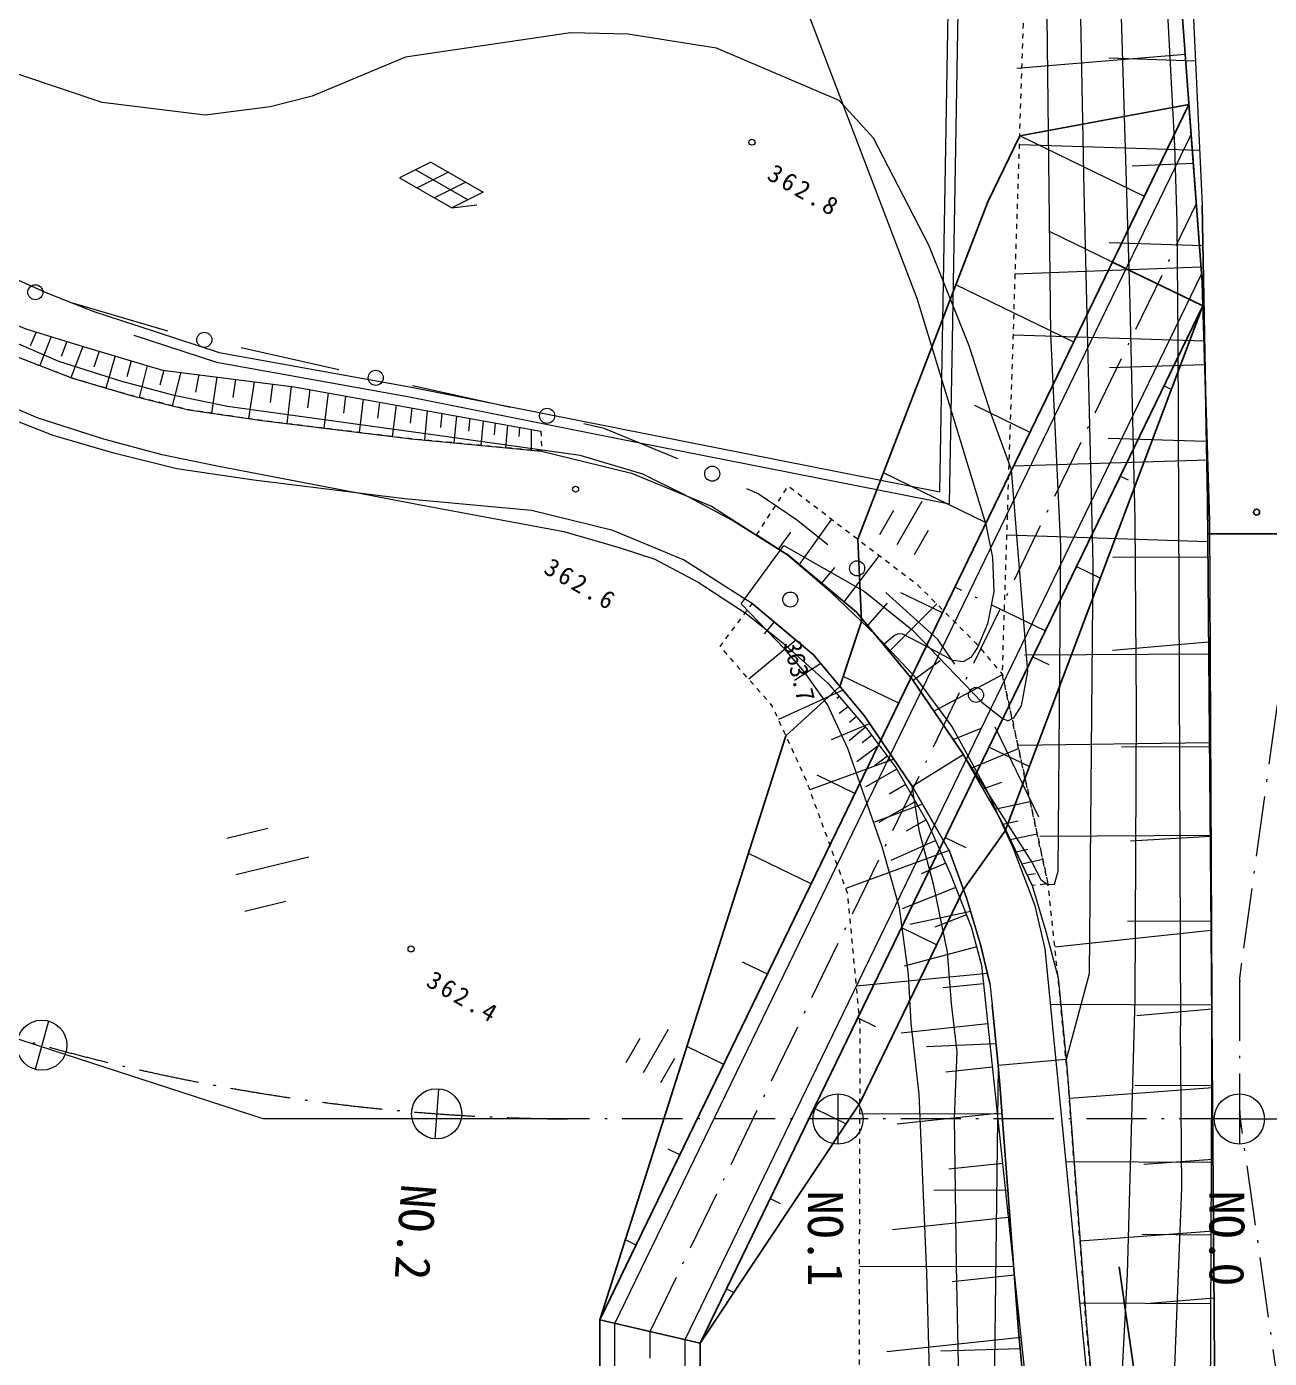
# Model space of a CAD drawing. Header units: millimetres. Extents: x -2078669 to -1085629, y -5987148 to 310365.
# Drawn here: x -1764978 to -1703059, y -1421117 to -1354756 of the extents above; entities that cross this region are included whole.
import ezdxf

# ---------------------------------------------------------------- set-up
doc = ezdxf.new("R2010")
doc.units = ezdxf.units.MM
doc.header["$LTSCALE"] = 500
for name, pattern in [('561019', [1, 0.5, -0.5]), ('SXF_一点短鎖線', [9.25, 6, -1.5, 0.25, -1.5]), ('SXF_一点鎖線', [18.5, 12, -1.5, 3.5, -1.5])]:
    doc.linetypes.add(name, pattern=pattern)
doc.layers.get('Defpoints').update_dxf_attribs({"color": 153})
for name, color, linetype, lineweight in [('D-BGD', 7, 'Continuous', 13), ('D-BGD-数値図化', 7, 'Continuous', 13), ('D-BMK', 2, 'SXF_一点短鎖線', 13), ('D-BMK-HTXT-周囲堤', 7, 'Continuous', 13), ('D-BMK-OTRS', 7, 'Continuous', 13), ('D-BYP-STR1', 2, 'Continuous', 13), ('D-BYP-STR2', 6, 'Continuous', 25), ('●予備設計_LP横断', 7, 'Continuous', 13)]:
    doc.layers.add(name, color=color, linetype=linetype, lineweight=lineweight)
doc.styles.add('MS ゴシック', font='MS Gothic.ttf')
doc.styles.add('ＭＳ ゴシック', font='MS Gothic.ttf')
doc.linetypes.add('56130', pattern='A,1,-0.375,[44,dgnlstyle-dm500.shx,S=0.0012,R=0,X=0,Y=0],-0.375', length=1.75)

# ---------------------------------------------------------------- blocks, each defined once
blk = doc.blocks.new('M6334')
at = {"layer": '●予備設計_LP横断', "linetype": 'Continuous', "lineweight": 9}
for p, q in [((0, -1.25), (0, 1.25)), ((-1, -1.25), (-1, 0.15)), ((1, -1.25), (1, 0.15))]:
    blk.add_line(p, q, dxfattribs=at)
blk = doc.blocks.new('M7312')
at = {"layer": '●予備設計_LP横断', "linetype": 'Continuous', "lineweight": 20}
blk.add_circle((0, -0.001), 0.15, dxfattribs=at)
blk = doc.blocks.new('M6217')
at = {"layer": 'D-BGD-数値図化', "linetype": 'Continuous', "lineweight": 9}
for p, q in [((-1.033, 0.7), (-2, -0.75)), ((-1.033, 0.7), (1.967, 0.7)), ((-0.033, 0.7), (-1, -0.75)), ((0.967, 0.7), (0, -0.75)), ((1.967, 0.7), (1, -0.75)), ((-1.5, 0), (1.5, 0)), ((1, -0.75), (2, 0)), ((-2, -0.75), (1, -0.75))]:
    blk.add_line(p, q, dxfattribs=at)
blk = doc.blocks.new('河川平面')
at = {"layer": 'D-BGD', "linetype": 'Continuous'}
for p, q in [((1603717, -2691651), (1595322, -2692350)), ((1604227, -2691973), (1599914, -2691834)), ((1604431, -2696433), (1595456, -2696143)), ((1604119, -2697072), (1601078, -2697205)), ((1604591, -2701182), (1599928, -2701034)), ((1604504, -2702242), (1595229, -2702585)), ((1553015, -2705439, 364412), (1548220, -2704023, 364444)), ((1546463, -2705474), (1546171, -2706154)), ((1547203, -2705701), (1546643, -2707150)), ((1547998, -2705945), (1547708, -2706697)), ((1548794, -2706189), (1548191, -2707749)), ((1604676, -2705934), (1595150, -2705626)), ((1549595, -2706427), (1549328, -2707217)), ((1550397, -2706665), (1549928, -2708265)), ((1561551, -2707350, 364210), (1556671, -2706268, 364328)), ((1551196, -2706902), (1550979, -2707701)), ((1551995, -2707139), (1551596, -2708733)), ((1552816, -2707374), (1552625, -2708125)), ((1553663, -2707482), (1553246, -2709147)), ((1604682, -2707108), (1599934, -2707262)), ((1554568, -2707598), (1554397, -2708465)), ((1555472, -2707713), (1555206, -2709519)), ((1556395, -2707831), (1556261, -2708743)), ((1557318, -2707949), (1557047, -2709791)), ((1558245, -2708067), (1558120, -2708991)), ((1559171, -2708185), (1558945, -2710039)), ((1570091, -2709243, 364003), (1565211, -2708162, 364121)), ((1560091, -2708342), (1559980, -2709249)), ((1561010, -2708507), (1560795, -2710265)), ((1561881, -2708663), (1561777, -2709518)), ((1562753, -2708820), (1562550, -2710479)), ((1563576, -2708967), (1563477, -2709774)), ((1564398, -2709114), (1564207, -2710681)), ((1565175, -2709254), (1565093, -2710012)), ((1565952, -2709393), (1565814, -2710859)), ((1566677, -2709523), (1566610, -2710225)), ((1567401, -2709653), (1567274, -2710996)), ((1568065, -2709772), (1568005, -2710415)), ((1568729, -2709891), (1568613, -2711122)), ((1569338, -2710000), (1569283, -2710590)), ((1569947, -2710109), (1569841, -2711238)), ((1570538, -2710215), (1570517, -2710675)), ((1571128, -2710321), (1571127, -2711359)), ((1604766, -2710930), (1599873, -2710773)), ((1604828, -2711852), (1595147, -2712158)), ((1584493, -2717063), (1586102, -2714802)), ((1583457, -2716288), (1584067, -2715447)), ((1604836, -2715927), (1594828, -2715604)), ((1586719, -2718918), (1588476, -2716614)), ((1604927, -2716695), (1600106, -2716715)), ((1585606, -2717990), (1586250, -2717209)), ((1587893, -2720105), (1588874, -2718988)), ((1588963, -2721395), (1591336, -2719026)), ((1583228, -2719915), (1582734, -2720508)), ((1584317, -2720821), (1581973, -2722778)), ((1604881, -2720933), (1600093, -2721351)), ((1585563, -2721996), (1584253, -2722840)), ((1590147, -2722831), (1591509, -2721848)), ((1604956, -2721522), (1595711, -2721571)), ((1591194, -2724370), (1594605, -2722539)), ((1586661, -2723318), (1583452, -2724786)), ((1586493, -2723643), (1586362, -2723729)), ((1586924, -2724156), (1586471, -2724484)), ((1587340, -2724637), (1586982, -2724939)), ((1587989, -2724992), (1586078, -2725788)), ((1587780, -2725156), (1586969, -2725843)), ((1592149, -2725774), (1593543, -2725208)), ((1596429, -2729654, 364710), (1594244, -2725162, 364496)), ((1588462, -2726055), (1587348, -2726891)), ((1588091, -2725577), (1587618, -2725939)), ((1604926, -2725940), (1595378, -2726080)), ((1589192, -2726760), (1585009, -2728290)), ((1588878, -2726617), (1588236, -2727090)), ((1593050, -2727210), (1595409, -2726226)), ((1604979, -2726137), (1600547, -2726162)), ((1589342, -2727253), (1587803, -2728145)), ((1589786, -2728027), (1588956, -2728507)), ((1593635, -2728230), (1594570, -2727901)), ((1590622, -2729005), (1588238, -2729891)), ((1590275, -2728862), (1588449, -2729912)), ((1594220, -2729249), (1595985, -2728864)), ((1590800, -2729775), (1589803, -2730344)), ((1594633, -2729994), (1595385, -2729838)), ((1555969, -2730692), (1558009, -2730197)), ((1594999, -2730765), (1596336, -2730473)), ((1605003, -2730569), (1596476, -2730615)), ((1604968, -2730619), (1600985, -2730850)), ((1591947, -2731316), (1586805, -2733197)), ((1591286, -2730816), (1589042, -2731810)), ((1595285, -2731369), (1595880, -2731239)), ((1556411, -2732514), (1560055, -2731628)), ((1591785, -2731933), (1590562, -2732476)), ((1595572, -2731973), (1596613, -2731746)), ((1595829, -2732515), (1596248, -2732459)), ((1592292, -2733159), (1589610, -2734212)), ((1556854, -2734337), (1558894, -2733841)), ((1593026, -2734342), (1589989, -2735005)), ((1592818, -2734511), (1591241, -2735127)), ((1605007, -2735298), (1597220, -2736134)), ((1605020, -2734835), (1600843, -2734856)), ((1593325, -2736117), (1589708, -2737072)), ((1593869, -2737442), (1587335, -2738063)), ((1593658, -2737946), (1591656, -2738157)), ((1593986, -2737930), (1594098, -2739006)), ((1605041, -2739011), (1596998, -2738978)), ((1605038, -2739214), (1601310, -2739556)), ((1593868, -2739947), (1589568, -2740405)), ((1594284, -2740937), (1590826, -2741095)), ((1594106, -2742102), (1591785, -2742348)), ((1605069, -2743130), (1597942, -2743664)), ((1605022, -2743037), (1601216, -2743017)), ((1594591, -2744446), (1587508, -2744429)), ((1594343, -2744419), (1589358, -2744944)), ((1605097, -2746703), (1601653, -2746961)), ((1594606, -2746911), (1591929, -2747195)), ((1605011, -2746849), (1597774, -2746818)), ((1594876, -2748250), (1591188, -2748241)), ((1594898, -2749594), (1589124, -2750208)), ((1605126, -2750277), (1598475, -2750775)), ((1604994, -2750472), (1601559, -2750447)), ((1595161, -2752054), (1587490, -2752035)), ((1595201, -2752478), (1592095, -2752804)), ((1604982, -2753902), (1598471, -2753873)), ((1605152, -2753611), (1601951, -2753881)), ((1595527, -2755584), (1588847, -2756289)), ((1595485, -2756146), (1591545, -2756262))]:
    blk.add_line(p, q, dxfattribs=at)
at = {"layer": 'D-BGD', "linetype": 'Continuous', "flags": 128}
for points, elevation in [([(1591147, -2763427), (1590833, -2752355), (1590457, -2743454), (1590065, -2739912), (1589933, -2737491), (1589483, -2734168), (1588622, -2731129), (1586898, -2726226), (1585893, -2724035), (1584755, -2722444), (1583770, -2721270), (1581586, -2719015), (1583716, -2716105), (1587730, -2718399), (1590114, -2720321), (1593578, -2723925), (1594597, -2724710), (1594876, -2724847), (1595179, -2724700), (1595557, -2724094), (1595875, -2722383), (1595053, -2712340), (1594046, -2709561), (1592946, -2706159), (1590933, -2701141), (1588181, -2695820), (1586468, -2693935), (1580360, -2691326), (1575946, -2690623), (1573078, -2690566), (1564858, -2691779), (1560207, -2693721), (1558120, -2694260), (1554875, -2694668), (1549757, -2694041), (1543748, -2692019)], 363000), ([(1592920, -2817369), (1593566, -2799486), (1593914, -2787848), (1594033, -2783526), (1593837, -2779371), (1592635, -2767650), (1592323, -2752005), (1592214, -2744615), (1592355, -2741337), (1592065, -2738931), (1591868, -2736368), (1591191, -2733054), (1590470, -2730378), (1590110, -2728111), (1592654, -2726520), (1596089, -2731932), (1596515, -2732747), (1596855, -2733003), (1597195, -2732985), (1597380, -2732344), (1597515, -2716139), (1597024, -2705574), (1596761, -2682544)], 364000), ([(1598376, -2683702), (1598671, -2698444), (1599114, -2717044), (1598931, -2737455), (1597776, -2741725), (1594389, -2742024), (1594210, -2756839), (1594357, -2764363), (1595098, -2775535), (1595958, -2788193), (1595288, -2801281), (1595145, -2805403)], 365000), ([(1600298, -2682136), (1600933, -2703428), (1601200, -2714828), (1601266, -2724239), (1601205, -2738696)], 366000), ([(1602426, -2682044), (1603178, -2696188), (1603296, -2700004), (1603353, -2705819), (1603478, -2740041)], 367000), ([(1601205, -2738696), (1600819, -2752402), (1600282, -2762864), (1599943, -2767240), (1596557, -2767553), (1596737, -2778596), (1597033, -2793887), (1596801, -2798268), (1596698, -2801298), (1596605, -2804750), (1596599, -2811008), (1596447, -2814317), (1596478, -2820692), (1596952, -2823497), (1597518, -2825046), (1598028, -2825906), (1598453, -2827121), (1601191, -2828349), (1601198, -2836316)], 366000), ([(1603298, -2835363), (1603152, -2823926), (1600406, -2822719), (1598998, -2816058), (1598329, -2809840), (1598049, -2792840), (1598377, -2788050), (1601762, -2787733), (1602661, -2771476), (1603042, -2760850), (1603554, -2748138), (1603478, -2740041)], 367000)]:
    blk.add_lwpolyline(points, dxfattribs=dict(at, elevation=elevation))
at = {"layer": 'D-BGD', "linetype": '56130', "flags": 128}
for points in [[(1476042, -2672953), (1487354, -2675983), (1494011, -2677814), (1494381, -2678077), (1498516, -2681000), (1515505, -2686265), (1521017, -2688589), (1527219, -2692548), (1535331, -2697856), (1540351, -2700532), (1544162, -2702251), (1547020, -2703540), (1549333, -2704443), (1551482, -2705148), (1555577, -2706492), (1565157, -2708214), (1575377, -2710253), (1591488, -2713433), (1591619, -2705903), (1592042, -2681772), (1592113, -2681022), (1592284, -2679237), (1592454, -2677450), (1592610, -2675816)], [(1592119, -2705912), (1592541, -2681801), (1592611, -2681070), (1592781, -2679284), (1592952, -2677497), (1593107, -2675864)], [(1551326, -2705623), (1555455, -2706978), (1565064, -2708705), (1575279, -2710743), (1591978, -2714039), (1592119, -2705911)]]:
    blk.add_lwpolyline(points, dxfattribs=at)
at = {"layer": 'D-BGD', "linetype": 'Continuous', "flags": 128}
for points in [[(1555496, -2675788), (1564011, -2675700), (1566577, -2675673), (1574077, -2675730), (1583382, -2675801), (1590984, -2675860), (1594010, -2675779), (1600312, -2675611), (1600969, -2675926), (1601494, -2676412), (1602266, -2677624), (1603045, -2679178), (1603569, -2681205), (1603902, -2684846), (1604555, -2699152), (1604818, -2713861), (1604991, -2733281), (1605158, -2754385), (1605264, -2770456), (1605096, -2792670), (1604965, -2797739), (1604449, -2800952), (1604252, -2801442), (1604118, -2801667)], [(1600312, -2675611), (1600969, -2675926), (1601494, -2676412), (1602266, -2677624), (1603045, -2679178), (1603569, -2681205), (1603902, -2684846), (1604555, -2699152)], [(1545350, -2706651), (1548268, -2707778), (1551122, -2708615), (1554053, -2709349), (1557700, -2709887), (1565141, -2710795), (1571645, -2711408), (1576125, -2712508), (1580114, -2714150), (1583583, -2716369), (1583916, -2716583), (1587332, -2719428), (1590110, -2722777), (1592644, -2726502), (1592654, -2726520), (1594565, -2729850)], [(1508217, -2685411), (1513547, -2687262), (1518842, -2689573), (1521206, -2690806), (1525169, -2693231), (1532176, -2697774), (1536945, -2700739), (1538666, -2701836), (1540621, -2702872), (1542493, -2703895), (1545947, -2705316), (1548802, -2706191), (1552762, -2707367), (1559322, -2708205), (1571609, -2710407)], [(1591962, -2731343), (1590110, -2728111), (1590099, -2728093), (1587710, -2724583), (1585199, -2721557), (1582140, -2719008), (1581841, -2718817), (1578723, -2716822), (1575191, -2715368), (1571143, -2714373), (1564818, -2713778), (1557300, -2712860), (1553468, -2712295), (1550335, -2711511), (1547304, -2710622), (1544163, -2709409)], [(1605096, -2792670), (1605264, -2770456), (1605158, -2754385), (1604991, -2733281), (1604818, -2713861), (1604555, -2699152)], [(1596086, -2733057), (1594565, -2729850), (1592654, -2726520), (1592644, -2726502), (1590110, -2722777), (1587332, -2719428), (1583916, -2716583), (1583583, -2716369), (1582361, -2715587)], [(1582140, -2719008), (1585199, -2721557), (1587710, -2724583), (1590099, -2728093), (1590110, -2728111), (1591962, -2731343), (1592824, -2733665), (1593520, -2735998), (1593986, -2737930), (1594098, -2739006), (1594389, -2742024), (1594482, -2742989), (1595401, -2755251), (1596341, -2765209), (1596557, -2767553), (1597441, -2777158), (1598308, -2787353), (1598377, -2788050), (1598643, -2790764), (1599233, -2797877), (1599793, -2803334)], [(1594565, -2729850), (1596086, -2733057), (1596776, -2735341), (1597384, -2737656)], [(1593986, -2737930), (1593520, -2735998), (1592824, -2733665), (1591962, -2731343)], [(1597384, -2737656), (1597776, -2741725), (1597870, -2742698), (1598788, -2754964), (1599727, -2764893), (1599943, -2767240), (1600828, -2776858), (1601695, -2787042), (1601762, -2787733), (1602566, -2795926), (1603152, -2800721)], [(1598643, -2790764), (1598377, -2788050), (1598308, -2787353), (1597441, -2777158), (1596557, -2767553), (1596341, -2765209), (1595401, -2755251), (1594482, -2742989), (1594389, -2742024), (1594098, -2739006)]]:
    blk.add_lwpolyline(points, dxfattribs=at)
at = {"layer": 'D-BGD', "linetype": '561019', "flags": 128}
for points in [[(1604118, -2801667), (1603658, -2801700), (1603152, -2800721), (1602566, -2795926), (1601762, -2787733), (1601695, -2787042), (1600828, -2776858), (1599943, -2767240), (1599727, -2764893), (1598788, -2754964), (1597870, -2742698), (1597776, -2741725), (1597384, -2737656), (1596956, -2733671), (1596881, -2732974), (1595028, -2724476), (1594605, -2722539), (1594888, -2713738), (1595887, -2682805), (1595509, -2681697), (1584094, -2681621), (1568919, -2679328), (1567447, -2679106), (1555444, -2676376), (1555451, -2676293), (1555496, -2675788)], [(1571609, -2710407), (1571645, -2711408), (1565141, -2710795), (1557700, -2709887), (1554053, -2709349), (1551122, -2708615), (1548268, -2707778), (1545350, -2706651), (1541611, -2704873), (1538499, -2703186), (1535321, -2701185), (1529283, -2697302), (1524327, -2694155), (1519414, -2691519), (1515001, -2689323), (1510618, -2687469), (1507974, -2686586), (1508217, -2685411)], [(1582361, -2715587), (1583934, -2713148), (1590375, -2718064), (1593288, -2720981), (1594605, -2722539), (1595028, -2724476), (1596881, -2732974), (1596692, -2732994), (1596086, -2733057)], [(1594315, -2833105), (1593657, -2833087), (1593245, -2833076), (1591237, -2816520), (1590511, -2811759), (1590076, -2808915), (1589638, -2797190), (1589292, -2787903), (1587476, -2757692), (1587519, -2740005), (1586896, -2733447), (1584831, -2727803), (1583142, -2724109), (1580537, -2721142), (1580880, -2720687), (1582125, -2719028), (1582140, -2719008)]]:
    blk.add_lwpolyline(points, dxfattribs=at)
at = {"layer": 'D-BGD', "linetype": 'Continuous', "elevation": 364000}
blk.add_lwpolyline([(1580651, -2680088), (1581065, -2680372), (1581922, -2681649), (1582878, -2684240), (1590358, -2703834), (1593778, -2715062), (1594107, -2716716), (1594179, -2718418), (1593862, -2720012), (1593359, -2721188), (1593034, -2721693), (1592645, -2721908), (1592138, -2721847), (1591265, -2721380), (1589644, -2720529), (1589412, -2720511), (1589228, -2720590), (1588710, -2721030)], dxfattribs=at)
at = {"layer": 'D-BGD', "linetype": 'Continuous', "extrusion": (0.069058, 0.206545, 0.975997), "elevation": -95888}
blk.add_lwpolyline([(-2356868, 2100878), (-2352913, 2100598), (-2351883, 2100708)], dxfattribs=at)
at = {"layer": 'D-BGD', "linetype": 'Continuous', "extrusion": (-0.052841, 0.073861, 0.995868), "elevation": 77504}
blk.add_lwpolyline([(288824, 3160351), (288801, 3158864), (289537, 3155429)], dxfattribs=at)
at = {"layer": 'D-BGD', "linetype": 'Continuous'}
for points in [[(1551648, -2675562, 363530), (1588753, -2675806, 367630), (1591492, -2675777, 367740), (1601078, -2675474, 368380), (1602687, -2677771, 368330), (1604554, -2702997, 368080), (1604920, -2714881, 368280), (1605042, -2738608, 368470), (1604961, -2758977, 368490), (1605040, -2777661, 368510), (1605332, -2792524, 368300), (1605349, -2797390, 368380), (1605376, -2800935, 368140), (1605160, -2801653, 368050), (1604932, -2802029, 368050)], [(1604920, -2714881, 368280), (1604554, -2702997, 368080), (1602687, -2677771, 368330), (1601078, -2675474, 368380)], [(1599837, -2767831, 366440), (1596733, -2736208, 364880), (1596230, -2734073, 364910), (1595135, -2731183, 364690), (1593808, -2728274, 364470), (1592088, -2725106, 364260), (1590334, -2722759, 364300), (1588296, -2720585, 364040), (1586073, -2718453, 363810), (1583901, -2716593, 363570), (1581131, -2714851, 363720), (1578733, -2713565, 363360), (1576686, -2712550, 363370), (1573568, -2711634, 363390), (1566227, -2710598, 362900), (1555988, -2709188, 362740), (1553342, -2708636, 362750), (1550673, -2707921, 362770), (1547594, -2706935, 362800), (1545326, -2705966, 362820)], [(1544161, -2708734, 362820), (1546539, -2709754, 362800), (1549825, -2710801, 362770), (1552652, -2711561, 362750), (1555476, -2712146, 362740), (1565608, -2714083, 362900), (1572752, -2715421, 363390), (1575563, -2716230, 363370), (1577282, -2716791, 363360), (1579451, -2717934, 363720), (1581846, -2719507, 363570), (1583686, -2720980, 363810), (1585914, -2722964, 364040), (1587847, -2725240, 364500), (1589298, -2727170, 364240), (1590897, -2729946, 364190), (1592006, -2732452, 364680), (1593056, -2735120, 364910), (1593563, -2737027, 364940), (1596852, -2768087, 366440)], [(1585905, -2716080, 363495), (1584348, -2714832, 363370), (1582439, -2713538, 363930), (1581865, -2713287, 363935)], [(1604920, -2714881, 368280), (1605042, -2738608, 368470), (1604961, -2758977, 368490), (1605040, -2777661, 368510), (1605332, -2792524, 368300)], [(1585914, -2722964, 364040), (1587847, -2725240, 364500), (1589298, -2727170, 364240), (1590897, -2729946, 364190), (1592006, -2732452, 364680), (1593056, -2735120, 364910), (1593563, -2737027, 364940), (1596852, -2768087, 366440), (1598250, -2784336, 366950), (1599683, -2801007, 367550), (1600652, -2813768, 368170)]]:
    blk.add_polyline3d(points, dxfattribs=at)
for centre in [(1546422, -2703492, 364457), (1554841, -2705862, 364372), (1563381, -2707756, 364165), (1571921, -2709649, 363959), (1580148, -2712533, 363950), (1587366, -2717250, 363613), (1584037, -2718805, 363680), (1593292, -2723559, 364366)]:
    blk.add_circle(centre, 375, dxfattribs=at)
at = {"layer": 'D-BGD', "linetype": 'Continuous', "lineweight": 20, "xscale": 1000, "yscale": 1000, "zscale": 1000, "rotation": 330.1091246385173}
for p in [(1582129, -2696015, 362804), (1573343, -2713305, 362579), (1607274, -2714449, 367608), (1565144, -2736215, 362424)]:
    blk.add_blockref('M7312', p, dxfattribs=at)
at = {"layer": 'D-BGD', "linetype": 'Continuous', "lineweight": 9, "xscale": 1000, "yscale": 1000, "zscale": 1000, "rotation": 330.1091246385173}
for name, p in [('M6217', (1566679, -2698139)), ('M6334', (1589981, -2714983)), ('M6334', (1577348, -2741289))]:
    blk.add_blockref(name, p, dxfattribs=at)
at = {"layer": 'D-BGD', "linetype": 'Continuous', "style": 'MS ゴシック'}
blk.add_text('363.7', height=900, rotation=283.66942, dxfattribs=at).set_placement((1583686, -2720980, 363810))
at = {"layer": 'D-BGD', "linetype": 'Continuous', "char_height": 900, "attachment_point": 7, "rotation": 330.10912, "line_spacing_factor": 0.722892, "style": 'MS ゴシック'}
for s, insert in [('\\T1.284;362.8', (1582809, -2697843, 362804)), ('\\T1.287;362.6', (1571682, -2717471)), ('\\T1.281;362.4', (1565824, -2738043, 362424))]:
    blk.add_mtext(s, dxfattribs=dict(at, insert=insert))

msp = doc.modelspace()

# ---------------------------------------------------------------- linework, layer by layer
at = {"layer": 'D-BMK'}
for p, q in [((-1733914.5, -1419779, 78.4), (-1706699.8, -1363607.8, 78.4)), ((-1714224, -1384871.5, 156.7), (-1718723.7, -1382691.4)), ((-1733914.5, -1430352.7, 34.9), (-1733914.5, -1419779, 59.4))]:
    msp.add_line(p, q, dxfattribs=at)
at = {"layer": 'D-BMK', "linetype": 'SXF_一点鎖線', "lineweight": 13}
msp.add_line((-1704552.5, -1409186.7), (-1701552.5, -1409186.7), dxfattribs=at)
msp.add_line((-1704552.5, -1409186.7), (-1701552.5, -1409186.7), dxfattribs=at)
at = {"layer": 'D-BMK', "linetype": 'SXF_一点短鎖線', "flags": 128}
msp.add_lwpolyline([(-1701552.5, -1379365.2, -0.0342109), (-1701692.6, -1381410.7), (-1704459.1, -1401508.6, 0.0342109), (-1704552.5, -1402872.2), (-1704552.5, -1408230.7, 0.0353635), (-1704452.7, -1409640), (-1701652.3, -1429313.4, -0.0353635), (-1701552.5, -1430722.6)], format="xyb", dxfattribs=at)
msp.add_lwpolyline([(-1701552.5, -1379365.2, -0.0342109), (-1701692.6, -1381410.7), (-1704459.1, -1401508.6, 0.0342109), (-1704552.5, -1402872.2), (-1704552.5, -1408230.7, 0.0353635), (-1704452.7, -1409640), (-1701652.3, -1429313.4, -0.0353635), (-1701552.5, -1430722.6)], format="xyb", dxfattribs=at)
at = {"layer": 'D-BMK'}
msp.add_lwpolyline([(-1704552.5, -1409186.7), (-1737359.5, -1409186.7, -0.0787115), (-1768265, -1404291.2), (-1834923.4, -1382629.7)], format="xyb", dxfattribs=at)
msp.add_lwpolyline([(-1704552.5, -1409186.7), (-1737359.5, -1409186.7, -0.0787115), (-1768265, -1404291.2), (-1834923.4, -1382629.7)], format="xyb", dxfattribs=at)
at = {"layer": 'D-BMK-HTXT-周囲堤', "color": 7, "linetype": 'Continuous', "lineweight": 13}
for p, q in [((-1763882.8, -1404308.1), (-1764554.3, -1406716.3)), ((-1744456.4, -1407681.4), (-1744636.1, -1410174.9)), ((-1724553.3, -1407936.7), (-1724551.7, -1410436.7)), ((-1704553.3, -1407936.7), (-1704551.7, -1410436.7))]:
    msp.add_line(p, q, dxfattribs=at)
for centre in [(-1764218.6, -1405512.2), (-1744546.3, -1408928.2), (-1724552.5, -1409186.7), (-1704552.5, -1409186.7)]:
    msp.add_circle(centre, 1250, dxfattribs=at)
at = {"layer": 'D-BMK-OTRS', "color": 7, "linetype": 'Continuous', "lineweight": 13}
for p, q in [((-1704459.1, -1401508.6), (-1704552.5, -1402187.2)), ((-1704552.5, -1402187.2), (-1704552.5, -1402872.2)), ((-1704552.5, -1408230.7), (-1704552.6, -1408938.9)), ((-1704452.7, -1409640), (-1704552.6, -1408938.9))]:
    msp.add_line(p, q, dxfattribs=at)
at = {"layer": 'D-BYP-STR1'}
for p, q in [((-1735664.5, -1419377.4, 78.4), (-1706957.5, -1360126, 78.4)), ((-1709286.7, -1363213.3, -7579676.3), (-1715495.4, -1360203, 156.7)), ((-1710876.3, -1366494.3, -7579833), (-1713980.6, -1364989.2, -3789916.5)), ((-1732164.5, -1420180.6, 78.4), (-1706442.1, -1367089.5, 78.4)), ((-1712804.9, -1370475, 3620468.5), (-1718681.1, -1367626, 10794307.2)), ((-1708305.9, -1372656.4, -1872164.7), (-1707941, -1372833.4, -2317661.8)), ((-1714985, -1374974.7, 3618873.1), (-1717735.1, -1373641.3, 6976329.8)), ((-1717165.1, -1379474.4, 3617277.8), (-1722289.4, -1376989.9, 9873265.8)), ((-1710485.9, -1377156.1, -1873760), (-1710097.4, -1377344.5, -2348101.1)), ((-1712666, -1381655.8, -1875355.4), (-1711476.8, -1382232.4, -3327222.6)), ((-1719345.2, -1383974.1, 3615682.5), (-1721417.8, -1382969.2, 6146020.6)), ((-1714846.1, -1386155.5, -1876950.7), (-1714045.4, -1386543.7, -2854476.9)), ((-1721525.2, -1388473.8, 3614087.1), (-1724287.7, -1387134.5, 6986558)), ((-1717026.2, -1390655.2, -1878546), (-1715012.6, -1391631.5, -4336783.5)), ((-1723705.3, -1392973.5, 3612491.8), (-1725591.9, -1392058.8, 5915652.3)), ((-1719206.3, -1395154.9, -1880141.3), (-1718180.8, -1395652.1, -3132113.5)), ((-1725885.4, -1397473.2, 3610896.5), (-1729011.3, -1395957.6, 7427067.6)), ((-1721386.3, -1399654.6, -1881736.7), (-1719631.7, -1400505.3, -4023863.6)), ((-1728065.5, -1401972.9, 3609301.1), (-1729304.8, -1401372, 5122311.8)), ((-1723566.4, -1404154.3, -1883332), (-1722689.1, -1404579.7, -2954395.5)), ((-1730245.6, -1406472.6, 3607705.8), (-1732077, -1405584.6, 5843577.2)), ((-1725746.5, -1408654, -1884927.3), (-1724143.4, -1409431.3, -3842101.2)), ((-1732425.6, -1410972.3, 3606110.5), (-1733017.7, -1410685.2, 4328971.3)), ((-1727926.6, -1413153.7, -1886522.7), (-1727433.3, -1413392.8, -2488715.6)), ((-1734605.7, -1415472, 3604515.2), (-1735142.7, -1415211.6, 4260086.9)), ((-1730106.7, -1417653.4, -1888118), (-1729736.7, -1417832.7, -2339715.9)), ((-1735664.5, -1430352.7, 29.3), (-1735664.5, -1419377.4, 50.7)), ((-1732164.5, -1430352.7, 47), (-1732164.5, -1420180.6, 78.9))]:
    msp.add_line(p, q, dxfattribs=at)
at = {"layer": 'D-BYP-STR2'}
for p, q in [((-1736414.5, -1419205.3, 78.4), (-1707067.9, -1358633.8, 78.4)), ((-1717085, -1363484, 78.4), (-1723562.9, -1380294.8, 78.4)), ((-1710875.4, -1366492.5, -521.3), (-1706375.7, -1368672.6, 678)), ((-1731414.5, -1420352.7, 78.4), (-1706375.7, -1368672.5, 78.4)), ((-1716217.7, -1394835, 78.4), (-1706375.7, -1368672.6, 678)), ((-1723384.6, -1384399.1, 78.4), (-1723562.9, -1380294.8, 78.4)), ((-1718296.2, -1397748.9, 78.4), (-1716217.7, -1394835, 78.4)), ((-1723456.2, -1408399.2, 78.4), (-1718296.2, -1397748.9, 78.4)), ((-1731414.5, -1420352.7, 78.4), (-1723456.2, -1408399.2, 78.4)), ((-1736414.5, -1430352.7, 29.2), (-1736414.5, -1419205.3, 50.9)), ((-1731414.5, -1420352.7, 78.4), (-1736414.5, -1419205.3, 78.4)), ((-1731414.5, -1430352.7, 47), (-1731414.5, -1420352.7, 78.4))]:
    msp.add_line(p, q, dxfattribs=at)
at = {"layer": 'D-BYP-STR2', "elevation": 78.4}
msp.add_lwpolyline([(-1736414.5, -1419205.3), (-1727144.2, -1390094.7), (-1724454, -1387638.3), (-1723384.6, -1384399.1)], dxfattribs=at)
at = {"layer": 'D-BYP-STR2'}
for points in [[(-1707067.9, -1358633.8, 0), (-1715495.4, -1360203, 156.7), (-1717085, -1363484, 0)], [(-1707067.9, -1358633.8, 368167.8), (-1706412, -1367497.1, 368080), (-1706375.7, -1368672.5, 368099.8)]]:
    msp.add_polyline3d(points, dxfattribs=at)
at = {"layer": 'Defpoints', "ltscale": 1500}
msp.add_line((-1706132.9, -1380030.5), (-1702133.3, -1380030.5), dxfattribs=at)
at = {"layer": 'Defpoints', "linetype": 'Continuous', "lineweight": 13}
for p, q in [((-1753200, -1409186.7), (-1768265, -1404291.2)), ((-1737359.5, -1409186.7), (-1753200, -1409186.7))]:
    msp.add_line(p, q, dxfattribs=at)
at = {"layer": 'Defpoints', "flags": 128}
msp.add_lwpolyline([(-1710539, -1416554.6), (-1708722.1, -1429318.3, -0.0353635), (-1708552.5, -1431714), (-1708552.5, -1485391.9)], format="xyb", dxfattribs=at)
at = {"layer": 'Defpoints', "ltscale": 1500}
msp.add_circle((-1703692.6, -1378949.7, 367608), 150, dxfattribs=at)

# ---------------------------------------------------------------- block references
at = {"layer": 'D-BGD'}
msp.add_blockref('河川平面', (-3310965.8, 1335500.2), dxfattribs=at)

# ---------------------------------------------------------------- texts
at = {"layer": 'D-BMK-HTXT-周囲堤', "color": 7, "style": 'ＭＳ ゴシック'}
for s, rotation, p in [('NO.2', 265.878749, (-1746299.9, -1412393.6)), ('NO.1', 270.037602, (-1726050.1, -1412770.2)), ('NO.0', 270.037602, (-1706050.1, -1412770.2))]:
    msp.add_text(s, height=1750, rotation=rotation, dxfattribs=at).set_placement(p)

doc.saveas('drawing.dxf')
